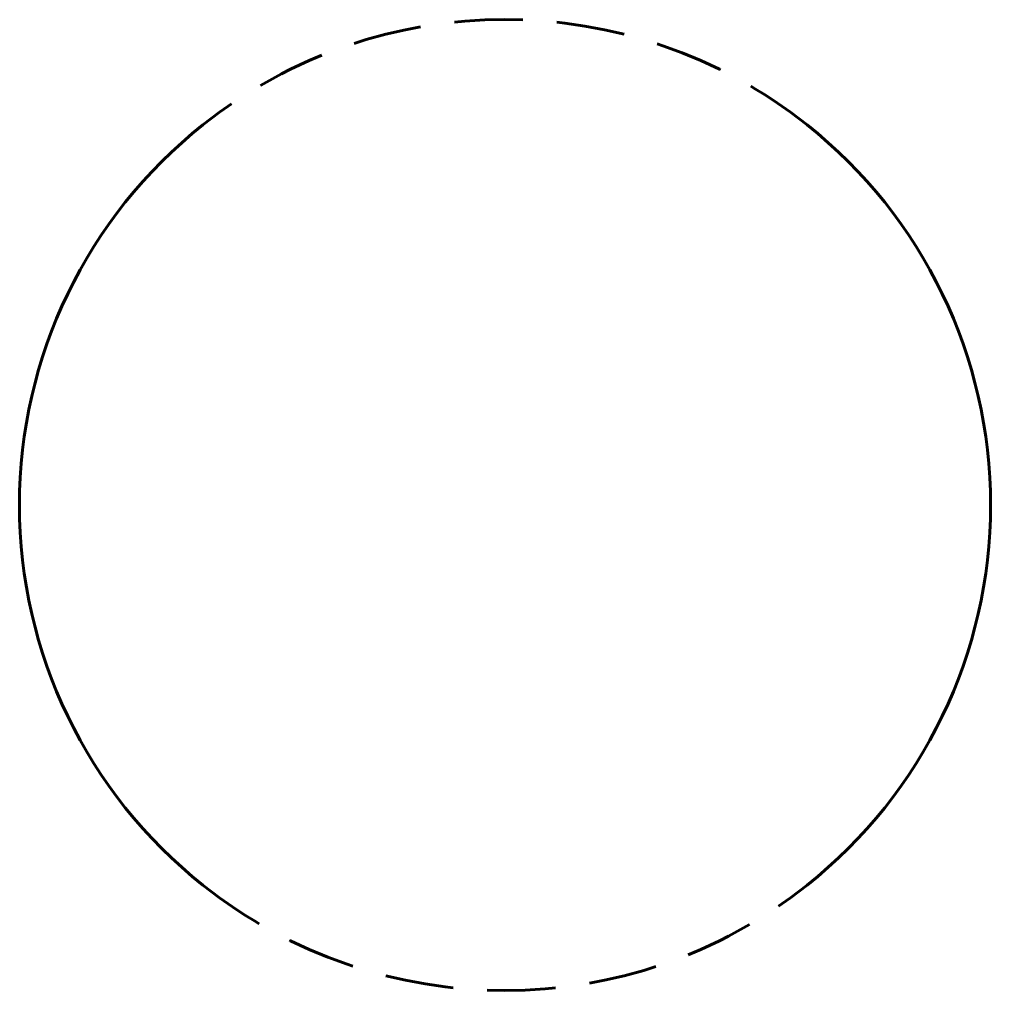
# Model space of a CAD drawing. Header units: millimetres. Extents: x 35.4 to 125.4, y 39.2 to 129.2.
import ezdxf

# ---------------------------------------------------------------- set-up
doc = ezdxf.new("R2010")
doc.units = ezdxf.units.MM
doc.linetypes.add('DASHED2', pattern=[9.525, 6.35, -3.175])
doc.layers.add('КОНТУР', color=40, linetype='Continuous', lineweight=60)

msp = doc.modelspace()

# ---------------------------------------------------------------- linework, layer by layer
at = {"layer": 'КОНТУР', "linetype": 'DASHED2'}
for start, end in [(51.5214, 128.4786), (231.5214, 308.4786)]:
    msp.add_arc((80.394, 84.231), 45, start, end, dxfattribs=at)
at = {"layer": 'КОНТУР'}
for start, end in [(128.4786, 231.5214), (308.4786, 51.5214)]:
    msp.add_arc((80.394, 84.231), 45, start, end, dxfattribs=at)

doc.saveas('drawing.dxf')
